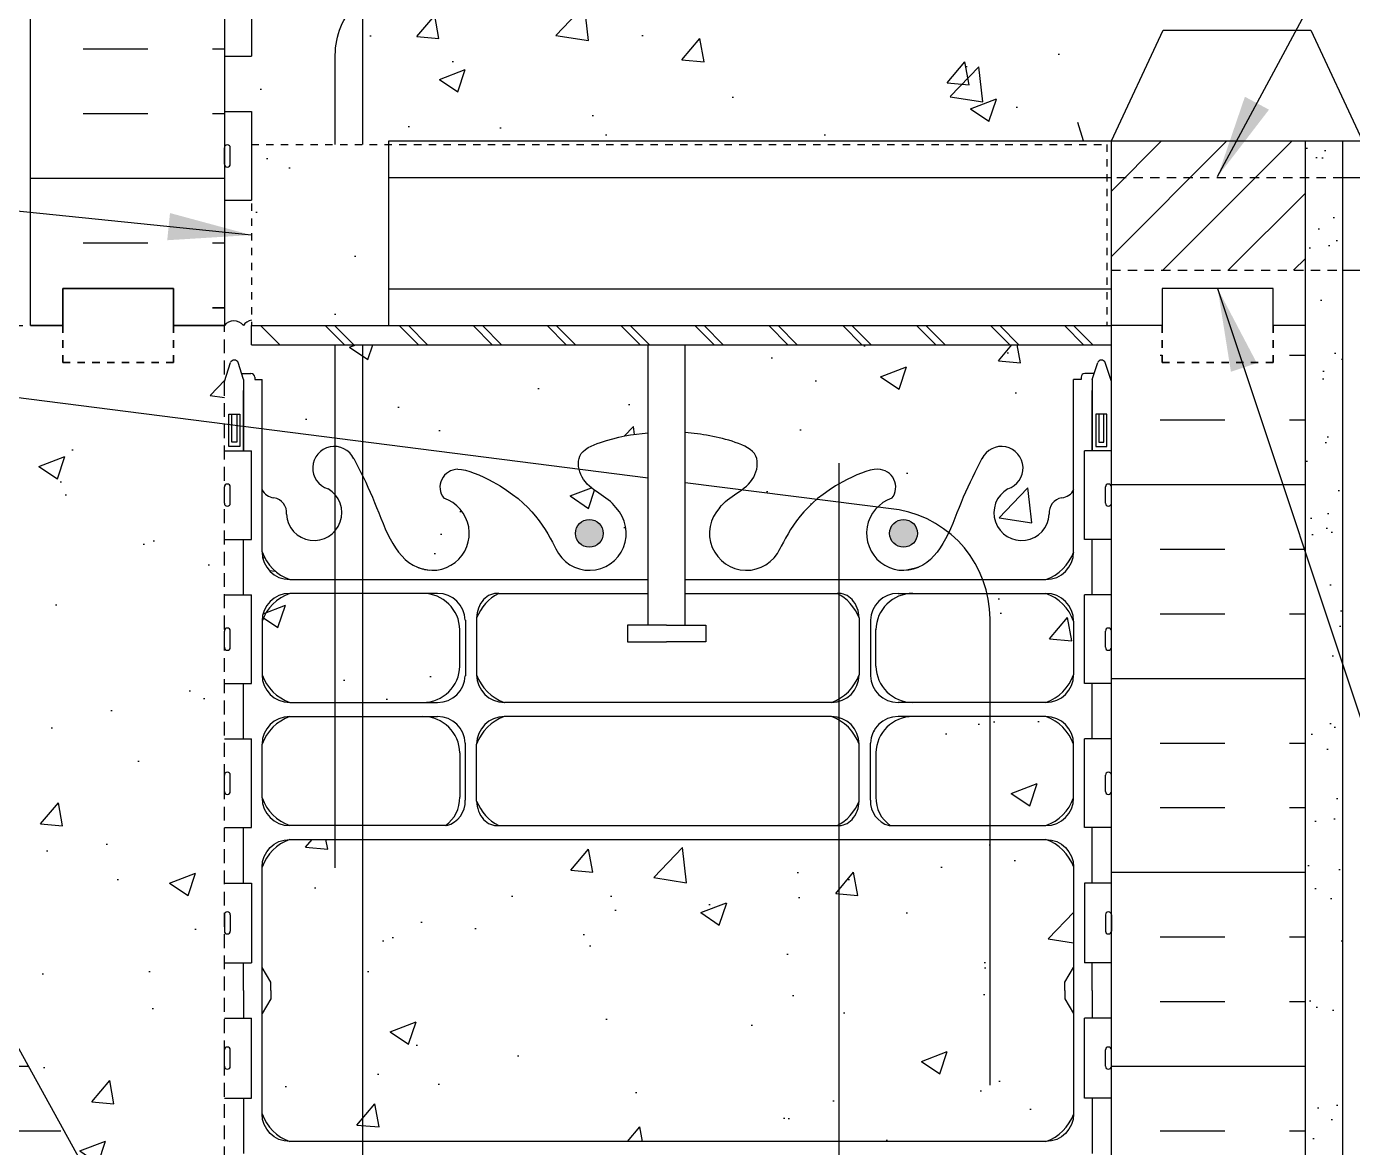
# Model space of a CAD drawing. Header units: inches. Extents: x 177.3 to 233.9, y 161.8 to 230.7.
# Drawn here: x 198.47 to 216.41, y 200.26 to 215.43 of the extents above; entities that cross this region are included whole.
import ezdxf

# ---------------------------------------------------------------- set-up
doc = ezdxf.new("R2010")
doc.units = ezdxf.units.IN
doc.header["$LTSCALE"] = 0.5
doc.header["$MEASUREMENT"] = 0
doc.linetypes.add('DASHED2', pattern=[0.375, 0.25, -0.125])
doc.linetypes.add('HIDDEN2', pattern=[0.1875, 0.125, -0.0625])
for name, color, linetype in [('HATCH', 12, 'Continuous'), ('Hidden2', 12, 'HIDDEN2'), ('line25', 2, 'Continuous'), ('LINE3', 3, 'Continuous'), ('LINE50', 5, 'Continuous'), ('LINE9', 9, 'Continuous'), ('TEXT', 4, 'Continuous'), ('Web_Edge', 9, 'Continuous')]:
    doc.layers.add(name, color=color, linetype=linetype)
doc.styles.add('DIM', font='romans.shx', dxfattribs={"width": 0.7})
doc.dimstyles.new('ext_12', dxfattribs={"dimscale": 12, "dimtxt": 0.09375, "dimasz": 0.09375, "dimexe": 0.09375, "dimexo": 0.0625, "dimgap": 0.0625, "dimtad": 1, "dimdec": 1, "dimzin": 3, "dimdsep": 46, "dimlunit": 4, "dimtxsty": 'DIM', "dimcen": 0.09, "dimdle": 0.09375, "dimclrt": 4, "dimadec": 0, "dimazin": 0, "dimtfac": 1, "dimtdec": 1, "dimtmove": 2, "dimatfit": 3, "dimfxl": 1, "dimfrac": 2, "dimtolj": 1, "dimtzin": 0, "dimarcsym": 0})
pattern_1 = [(50, (0, 0), (3.5863, -0.31376), [0.375, -4.125]), (355, (0, 0), (-0.693757, 3.76096), [0.3, -3.3]), (100.4514, (0.299, -0.026), (2.892544, 3.4472), [0.3187, -3.50571]), (46.1842, (0, 1), (5.336207, -0.827596), [0.5625, -6.1875]), (96.6356, (0.4447, 0.931), (4.67331, 4.87059), [0.47805, -5.25857]), (351.1842, (0, 1), (4.67331, 4.87059), [0.45, -4.95]), (21, (0.5, 0.75), (2.984535, -2.013094), [0.375, -4.125]), (326, (0.5, 0.75), (1.216577, 3.62575), [0.3, -3.3]), (71.4514, (0.7487, 0.5822), (4.201112, 1.612656), [0.3187, -3.50571]), (37.5, (0, 0), (0.0607993, 1.6644693), [0, -3.26, 0, -3.35, 0, -3.3125]), (7.5, (0, 0), (1.315348, 1.972059), [0, -1.91, 0, -3.185, 0, -1.2625]), (327.5, (-1.115, 0), (2.669112, -0.1127744), [0, -1.25, 0, -3.9, 0, -5.175]), (317.5, (-1.615, 0), (2.915931, 0.500525), [0, -1.625, 0, -2.59, 0, -3.675])]

msp = doc.modelspace()

# ---------------------------------------------------------------- hatches: boundary and pattern name
at = {"layer": 'HATCH'}
h = msp.add_hatch(dxfattribs=at)
h.set_pattern_fill('AR-CONC', color=256, scale=0.5)
h.set_pattern_definition(pattern_1)
edge = h.paths.add_edge_path()
edge.add_spline(control_points=[(206.442, 226.919), (206.334, 227.082), (206.001, 227.166), (205.928, 227.483), (205.938, 227.555)], knot_values=[0.229407, 0.229407, 0.229407, 0.229407, 0.844432, 1.063278, 1.063278, 1.063278, 1.063278], degree=3, periodic=0)
edge.add_line((205.938, 227.555), (205.146, 228.347))
edge.add_line((205.146, 228.347), (205.146, 227.019))
edge.add_spline(control_points=[(205.146, 227.019), (205.404, 226.797), (205.529, 226.563), (205.63, 226.361)], knot_values=[0.576831, 0.576831, 0.576831, 0.576831, 1.237398, 1.237398, 1.237398, 1.237398], degree=3, periodic=0)
edge.add_spline(control_points=[(205.63, 226.361), (205.633, 226.355), (205.636, 226.348), (205.639, 226.342)], knot_values=[1.237398, 1.237398, 1.237398, 1.237398, 1.258119, 1.258119, 1.258119, 1.258119], degree=3, periodic=0)
edge.add_arc((206.084, 226.571), 0.5, 208.0183, 404.1875)
edge = h.paths.add_edge_path()
edge.add_arc((204.305, 227.196), 0.242, 141.2852, 218.2327, ccw=False)
edge.add_line((204.116, 227.347), (203.017, 227.347))
edge.add_spline(control_points=[(203.017, 227.347), (203.062, 227.255), (203.268, 226.817), (203.431, 226.244), (203.757, 226.113)], knot_values=[0.269172, 0.269172, 0.269172, 0.269172, 0.579211, 1.703896, 1.703896, 1.703896, 1.703896], degree=3, periodic=0)
edge.add_spline(control_points=[(203.757, 226.113), (203.807, 226.093), (203.861, 226.081), (203.918, 226.073)], knot_values=[1.703896, 1.703896, 1.703896, 1.703896, 1.875321, 1.875321, 1.875321, 1.875321], degree=3, periodic=0)
edge.add_arc((203.959, 226.571), 0.5, 265.2926, 431.7937)
h.paths.add_polyline_path([(202.548, 227.173, -0.229541), (202.361, 227.347), (201.656, 227.347), (201.656, 227.166, 0.258079), (201.802, 227.054, -0.428082), (201.986, 226.83, 1.679912)])
edge = h.paths.add_edge_path()
edge.add_spline(control_points=[(208.653, 226.342), (208.794, 226.626), (208.995, 227.009), (209.615, 227.323), (209.669, 227.347)], knot_values=[0.2328, 0.2328, 0.2328, 0.2328, 1.170256, 1.258119, 1.258119, 1.258119, 1.258119], degree=3, periodic=0)
edge.add_line((209.669, 227.347), (208.315, 227.347))
edge.add_spline(control_points=[(208.315, 227.347), (208.313, 227.342), (208.21, 227.146), (207.958, 227.082), (207.85, 226.919)], knot_values=[0.229407, 0.229407, 0.229407, 0.229407, 0.244714, 0.859739, 0.859739, 0.859739, 0.859739], degree=3, periodic=0)
edge.add_arc((208.209, 226.571), 0.5, 135.8125, 331.9349)
edge = h.paths.add_edge_path()
edge.add_spline(control_points=[(210.535, 226.113), (210.861, 226.244), (211.025, 226.817), (211.23, 227.255), (211.275, 227.347)], knot_values=[0.269172, 0.269172, 0.269172, 0.269172, 1.393856, 1.703896, 1.703896, 1.703896, 1.703896], degree=3, periodic=0)
edge.add_line((211.275, 227.347), (210.176, 227.347))
edge.add_arc((209.987, 227.196), 0.242, -38.2327, 38.7148, ccw=False)
edge.add_arc((210.334, 226.571), 0.5, 108.2063, 274.7074)
edge.add_spline(control_points=[(210.375, 226.073), (210.431, 226.081), (210.486, 226.093), (210.535, 226.113)], knot_values=[1.703896, 1.703896, 1.703896, 1.703896, 1.875321, 1.875321, 1.875321, 1.875321], degree=3, periodic=0)
h.paths.add_polyline_path([(232.909, 217.882), (213.146, 217.882), (213.146, 217.911, 0.10231), (213.051, 217.836, 0.520567), (212.706, 217.885, 0.520567), (212.107, 217.907, 0.310845), (211.146, 217.884, 0.310845), (210.185, 217.907, 0.520567), (209.587, 217.885, 0.520567), (209.242, 217.836, 0.10231), (209.146, 217.911, 0.10231), (209.051, 217.836, 0.520567), (208.706, 217.885, 0.520567), (208.107, 217.907, 0.310845), (207.146, 217.884, 0.310845), (206.185, 217.907, 0.520567), (205.587, 217.885, 0.520567), (205.242, 217.836, 0.520567), (204.751, 217.793, 0.520567), (204.447, 217.914, 0.258655), (204.025, 218.182, 0.230831), (203.608, 218.009, 0.520567), (203.246, 217.853, 0.520567), (202.964, 217.732, 0.520567), (202.392, 217.772, 0.523259), (201.885, 217.769, 0.520567), (201.648, 217.769, 0.562908), (201.511, 217.76), (201.511, 216.979), (201.146, 216.979), (201.146, 216.229), (201.511, 216.229), (201.511, 215.029), (201.146, 215.029), (201.146, 214.279), (201.511, 214.279), (201.511, 213.834), (203.371, 213.834), (203.371, 213.882), (213.146, 213.882), (213.846, 215.382), (215.846, 215.382), (216.545, 213.882), (219.545, 213.882), (220.244, 215.382), (222.244, 215.382), (222.944, 213.882), (225.944, 213.882), (226.643, 215.382), (228.643, 215.382), (229.343, 213.882), (232.343, 213.882), (232.909, 215.095)])
h.paths.add_polyline_path([(203.371, 213.834), (201.511, 213.834), (201.511, 211.382), (203.371, 211.382)])
h.paths.add_polyline_path([(201.146, 211.384), (200.459, 211.384), (200.459, 210.884), (198.959, 210.884), (198.959, 211.384), (198.521, 211.384), (196.521, 211.384), (196.521, 209.884, -1), (196.021, 209.884), (196.021, 211.384), (194.721, 211.384), (194.721, 209.634, 0.079579), (195.721, 206.384), (200.896, 197.009), (200.896, 196.634), (201.146, 196.634)])
edge = h.paths.add_edge_path()
edge.add_line((206.879, 211.122), (201.511, 211.122))
edge.add_line((201.511, 211.122), (201.511, 211.382))
edge.add_line((201.511, 211.382), (201.511, 211.458))
edge.add_arc((201.555, 211.278), 0.185, 103.6375, 145)
edge.add_arc((201.275, 211.281), 0.165, 38.7056, 141.2944)
edge.add_line((201.146, 211.384), (201.146, 210.625))
edge.add_line((201.146, 210.625), (201.225, 210.867))
edge.add_arc((201.281, 210.859), 0.0567, 28.0725, 171.9515, ccw=False)
edge.add_line((201.331, 210.885), (201.38, 210.735))
edge.add_line((201.38, 210.735), (201.506, 210.735))
edge.add_arc((201.506, 210.685), 0.05, 0, 90, ccw=False)
edge.add_line((201.556, 210.685), (201.556, 210.655))
edge.add_line((201.556, 210.655), (201.656, 210.655))
edge.add_line((201.656, 210.655), (201.656, 209.166))
edge.add_arc((201.83, 209.242), 0.19, 203.6316, 261.5159)
edge.add_arc((201.787, 208.855), 0.2, -7.1071, 85.5924, ccw=False)
edge.add_arc((202.36, 208.849), 0.375, 182.9237, 419.8675)
edge.add_arc((202.634, 209.454), 0.293, 28.6803, 253.0731, ccw=False)
edge.add_spline(control_points=[(202.898, 209.582), (202.984, 209.415), (203.237, 208.925), (203.431, 208.244), (203.757, 208.113)], knot_values=[0, 0, 0, 0, 0.579211, 1.703896, 1.703896, 1.703896, 1.703896], degree=3, periodic=0)
edge.add_spline(control_points=[(203.757, 208.113), (203.807, 208.093), (203.861, 208.081), (203.918, 208.073)], knot_values=[1.703896, 1.703896, 1.703896, 1.703896, 1.875321, 1.875321, 1.875321, 1.875321], degree=3, periodic=0)
edge.add_arc((203.959, 208.571), 0.5, 265.2926, 431.7937)
edge.add_arc((204.305, 209.196), 0.242, 90, 218.2327, ccw=False)
edge.add_spline(control_points=[(204.305, 209.438), (204.426, 209.44), (205.245, 209.088), (205.49, 208.641), (205.63, 208.361)], knot_values=[0.038125, 0.038125, 0.038125, 0.038125, 0.320663, 1.237398, 1.237398, 1.237398, 1.237398], degree=3, periodic=0)
edge.add_spline(control_points=[(205.63, 208.361), (205.633, 208.355), (205.636, 208.348), (205.639, 208.342)], knot_values=[1.237398, 1.237398, 1.237398, 1.237398, 1.258119, 1.258119, 1.258119, 1.258119], degree=3, periodic=0)
edge.add_arc((206.084, 208.571), 0.5, 208.0795, 404.1875)
edge.add_spline(control_points=[(206.442, 208.919), (206.334, 209.082), (205.975, 209.173), (205.898, 209.669), (206.348, 209.862), (206.67, 209.912), (206.879, 209.933)], knot_values=[0.229407, 0.229407, 0.229407, 0.229407, 0.844432, 1.128849, 1.464331, 2.112026, 2.112026, 2.112026, 2.112026], degree=3, periodic=0)
edge.add_line((206.879, 209.933), (206.879, 211.122))
edge = h.paths.add_edge_path()
edge.add_arc((208.209, 208.571), 0.5, 135.8125, 335.181, ccw=False)
edge.add_spline(control_points=[(207.85, 208.919), (207.958, 209.082), (208.318, 209.173), (208.394, 209.669), (207.932, 209.867), (207.599, 209.916), (207.379, 209.936)], knot_values=[0.229407, 0.229407, 0.229407, 0.229407, 0.844432, 1.128849, 1.464331, 2.146941, 2.146941, 2.146941, 2.146941], degree=3, periodic=0)
edge.add_line((207.379, 209.936), (207.379, 211.122))
edge.add_line((207.379, 211.122), (213.146, 211.122))
edge.add_line((213.146, 211.122), (213.146, 210.625))
edge.add_line((213.146, 210.625), (213.061, 210.885))
edge.add_arc((213.011, 210.859), 0.0567, 28.0725, 171.9515)
edge.add_line((212.955, 210.867), (212.912, 210.735))
edge.add_line((212.912, 210.735), (212.786, 210.735))
edge.add_arc((212.786, 210.685), 0.05, 90, 216.8699)
edge.add_line((212.746, 210.655), (212.636, 210.655))
edge.add_line((212.636, 210.655), (212.636, 209.166))
edge.add_arc((212.462, 209.242), 0.19, 274.3061, 336.3703, ccw=False)
edge.add_arc((212.505, 208.855), 0.2, 98.3788, 187.1071)
edge.add_arc((211.932, 208.849), 0.375, 120.1325, 357.0763, ccw=False)
edge.add_arc((211.658, 209.454), 0.293, 286.9269, 514.2016)
edge.add_spline(control_points=[(211.394, 209.582), (211.308, 209.415), (211.055, 208.925), (210.861, 208.244), (210.535, 208.113)], knot_values=[0, 0, 0, 0, 0.579211, 1.703896, 1.703896, 1.703896, 1.703896], degree=3, periodic=0)
edge.add_arc((210.334, 208.571), 0.5, 108.2063, 293.7861, ccw=False)
edge.add_arc((209.987, 209.196), 0.242, 321.7673, 450)
edge.add_spline(control_points=[(209.987, 209.438), (209.866, 209.44), (209.047, 209.088), (208.802, 208.641), (208.662, 208.361)], knot_values=[0.038125, 0.038125, 0.038125, 0.038125, 0.320663, 1.237398, 1.237398, 1.237398, 1.237398], degree=3, periodic=0)
h = msp.add_hatch(dxfattribs=at)
h.set_pattern_fill('INSUL', color=256, scale=7, style=0)
h.set_pattern_definition([(0, (-2725.0155, -185.6254), (0, 2.625), []), (0, (-2725.0155, -184.7504), (0, 2.625), [0.875, -0.875]), (0, (-2725.0155, -183.8754), (0, 2.625), [0.875, -0.875])])
h.paths.add_polyline_path([(201.146, 227.222), (201.021, 227.347), (198.521, 227.347), (198.521, 211.384), (198.959, 211.384), (198.959, 211.884), (200.459, 211.884), (200.459, 211.384), (201.146, 211.384)])
h = msp.add_hatch(dxfattribs=at)
h.set_pattern_fill('AR-CONC', color=256, scale=0.5)
h.set_pattern_definition([(50, (-1e-13, 18), (3.5863, -0.31376), [0.375, -4.125]), (355, (-1e-13, 18), (-0.693757, 3.76096), [0.3, -3.3]), (100.4514, (0.299, 17.974), (2.892544, 3.4472), [0.3187, -3.50571]), (46.1842, (-1e-13, 19), (5.336207, -0.827596), [0.5625, -6.1875]), (96.6356, (0.4447, 18.931), (4.67331, 4.87059), [0.47805, -5.25857]), (351.1842, (-1e-13, 19), (4.67331, 4.87059), [0.45, -4.95]), (21, (0.5, 18.75), (2.984535, -2.013094), [0.375, -4.125]), (326, (0.5, 18.75), (1.216577, 3.62575), [0.3, -3.3]), (71.4514, (0.7487, 18.5822), (4.20111, 1.612656), [0.3187, -3.50571]), (37.5, (-1e-13, 18), (0.060799, 1.664469), [0, -3.26, 0, -3.35, 0, -3.3125]), (7.5, (-1e-13, 18), (1.315348, 1.972059), [0, -1.91, 0, -3.185, 0, -1.2625]), (327.5, (-1.115, 18), (2.669112, -0.1127744), [0, -1.25, 0, -3.9, 0, -5.175]), (317.5, (-1.615, 18), (2.91593, 0.500525), [0, -1.625, 0, -2.59, 0, -3.675])])
h.paths.add_polyline_path([(210.138, 218.153), (212.261, 218.153, -0.414214), (212.636, 217.778), (212.636, 217.052, -0.414214), (212.261, 216.677), (210.261, 216.677, -0.403872), (209.886, 217.038), (209.886, 217.808, -0.345102)], flags=16)
h.paths.add_polyline_path([(210.261, 216.486), (212.261, 216.486, -0.414214), (212.636, 216.111), (212.636, 215.385, -0.414214), (212.261, 215.01), (210.261, 215.01, -0.403872), (209.886, 215.372), (209.886, 216.124, -0.403872)], flags=16)
h.paths.add_polyline_path([(209.886, 222.96), (209.886, 223.73, -0.403872), (210.261, 224.092), (212.261, 224.092, -0.414214), (212.636, 223.717), (212.636, 222.991, -0.414214), (212.261, 222.616), (210.138, 222.616, -0.345102)], flags=16)
h.paths.add_polyline_path([(212.261, 214.822, -0.414198), (212.636, 214.447, 0.225638)], flags=16)
h.paths.add_polyline_path([(202.031, 214.822, 0.225638), (201.656, 214.447, -0.414198)], flags=16)
h.paths.add_polyline_path([(209.886, 224.644), (209.886, 225.397, -0.403872), (210.261, 225.758), (212.261, 225.758, -0.414214), (212.636, 225.383), (212.636, 224.657, -0.414214), (212.261, 224.282), (210.261, 224.282, -0.403872)], flags=16)
h.paths.add_polyline_path([(204.031, 224.282), (202.031, 224.282, -0.414214), (201.656, 224.657), (201.656, 225.383, -0.414214), (202.031, 225.758), (204.031, 225.758, -0.403872), (204.406, 225.397), (204.406, 224.644, -0.403872)], flags=16)
h.paths.add_polyline_path([(212.261, 225.946, 0.225638), (212.636, 226.321, -0.414198)], flags=16)
h.paths.add_polyline_path([(202.031, 225.946, -0.414198), (201.656, 226.321, 0.225638)], flags=16)
edge = h.paths.add_edge_path()
edge.add_line((212.636, 218.715), (212.636, 222.053))
edge.add_arc((212.261, 222.053), 0.375, 0.0021, 90)
edge.add_line((212.261, 222.428), (202.031, 222.428))
edge.add_arc((202.031, 222.053), 0.375, 90, 180.0021)
edge.add_line((201.656, 222.053), (201.656, 218.715))
edge.add_arc((202.031, 218.715), 0.375, 180.0021, 270)
edge.add_line((202.031, 218.34), (212.261, 218.34))
edge.add_arc((212.261, 218.715), 0.375, 270, 360.0021)
edge = h.paths.add_edge_path()
edge.add_arc((209.357, 222.949), 0.376, 318.0395, 318.6961)
edge.add_arc((209.452, 222.865), 0.25, 317.8739, 318.8617, ccw=False)
edge = h.paths.add_edge_path()
edge.add_arc((209.893, 217.686), 0.366, 123.3337, 147.0728)
edge.add_arc((209.431, 217.74), 0.213, 43.0941, 153.0941)
edge.add_arc((209.012, 217.643), 0.3, 40.0418, 63.4082)
edge.add_arc((209.281, 217.643), 0.3, 116.5918, 139.9582)
edge.add_arc((208.861, 217.74), 0.213, 26.9059, 136.9059)
edge.add_arc((208.399, 217.686), 0.366, 32.9272, 142.9272)
edge.add_arc((207.643, 217.197), 0.848, 56.8067, 125.8772)
edge.add_arc((206.649, 217.197), 0.848, 54.1228, 123.1933)
edge.add_arc((205.893, 217.686), 0.366, 37.0728, 147.0728)
edge.add_arc((205.431, 217.74), 0.213, 43.0941, 153.0941)
edge.add_arc((205.012, 217.643), 0.3, 40.0418, 150.0418)
edge.add_arc((204.557, 217.747), 0.2, 13.2656, 83.225)
edge.add_arc((204.935, 217.819), 0.376, 138.6961, 160.4368, ccw=False)
edge.add_arc((204.84, 217.903), 0.25, 86.1209, 138.8617, ccw=False)
edge.add_line((204.857, 218.153), (209.435, 218.153))
edge.add_arc((209.453, 217.903), 0.25, 41.3032, 94.1524, ccw=False)
edge.add_arc((209.357, 217.821), 0.376, 27.0097, 41.1383, ccw=False)
edge = h.paths.add_edge_path()
edge.add_arc((209.357, 215.343), 0.376, 318.0395, 318.6961)
edge.add_arc((209.452, 215.259), 0.25, 317.8739, 318.8617, ccw=False)
edge = h.paths.add_edge_path()
edge.add_arc((202.139, 217.595), 0.308, 35.0411, 145.5259)
edge.add_arc((201.767, 217.686), 0.145, 35, 139.9162)
edge.add_arc((202.031, 217.778), 0.375, 90, 179.6868, ccw=False)
edge.add_line((202.031, 218.153), (203.819, 218.153))
edge.add_arc((203.994, 217.668), 0.516, 109.8475, 138.5358)
edge.add_arc((203.481, 217.805), 0.24, 58.2656, 168.2656)
edge.add_arc((203.147, 217.694), 0.187, 58.2656, 168.2656)
edge.add_arc((202.664, 217.552), 0.35, 31.0522, 141.0522)
h = msp.add_hatch(dxfattribs=at)
h.set_pattern_fill('ANSI31', color=256, scale=5, style=0)
h.set_pattern_definition([(45, (136.0388, 18.53984), (-0.4419417, 0.4419417), [])])
h.paths.add_polyline_path([(215.771, 212.132), (215.771, 213.882), (213.146, 213.882), (213.146, 212.132)])
h = msp.add_hatch(dxfattribs=at)
h.set_pattern_fill('AR-SAND', color=256, scale=0.5, style=0)
h.set_pattern_definition([(37.5, (140.06465, 83.3564), (-0.0314967, 0.963412), [0, -0.76, 0, -0.85, 0, -0.8125]), (7.5, (140.0647, 83.3564), (0.884888, 1.411073), [0, -0.41, 0, -0.685, 0, -0.2625]), (327.5, (139.44965, 83.3564), (1.557071, 0.0028295), [0, -0.25, 0, -0.9, 0, -1.175]), (317.5, (139.4497, 83.3564), (1.503063, 0.438838), [0, -0.125, 0, -0.59, 0, -0.675])])
h.paths.add_polyline_path([(216.271, 213.882), (215.771, 213.882), (215.771, 193.384), (215.771, 184.384), (216.271, 184.384)])
h = msp.add_hatch(dxfattribs=at)
h.set_pattern_fill('INSUL', color=256, scale=7, style=0)
h.set_pattern_definition([(0, (213.8065, 201.357), (0, 2.625), []), (0, (213.8065, 202.232), (0, 2.625), [0.875, -0.875]), (0, (213.8065, 203.107), (0, 2.625), [0.875, -0.875])])
h.paths.add_polyline_path([(215.771, 211.384), (215.334, 211.384), (215.334, 210.884), (213.834, 210.884), (213.834, 211.384), (213.146, 211.384), (213.146, 193.384), (213.834, 193.384), (213.834, 193.884), (215.334, 193.884), (215.334, 193.384), (215.771, 193.384)])
h.paths.add_polyline_path([(195.721, 206.384, -0.079579), (194.721, 209.634), (194.721, 211.384), (194.021, 211.384), (194.021, 206.384, 0.131652), (194.691, 203.884), (198.429, 197.734, -0.10438), (198.521, 197.259), (198.521, 193.384), (198.959, 193.384), (198.959, 193.884), (200.459, 193.884), (200.459, 193.384), (201.146, 193.384), (201.146, 196.634), (200.896, 196.634), (200.896, 197.009)])
h = msp.add_hatch(dxfattribs=at)
h.set_pattern_fill('AR-CONC', color=256, scale=0.5)
h.set_pattern_definition(pattern_1)
h.paths.add_polyline_path([(209.435, 200.153, -0.234774), (209.641, 200.068, -0.181221), (209.734, 199.821), (209.734, 199.052, -0.414214), (209.359, 198.677), (204.934, 198.677, -0.414214), (204.559, 199.052), (204.559, 199.82, -0.18144), (204.652, 200.068, -0.234276), (204.857, 200.153)], flags=16)
h.paths.add_polyline_path([(210.138, 200.153), (212.261, 200.153, -0.414214), (212.636, 199.778), (212.636, 199.052, -0.414214), (212.261, 198.677), (210.261, 198.677, -0.403872), (209.886, 199.038), (209.886, 199.808, -0.345102)], flags=16)
h.paths.add_polyline_path([(209.359, 198.486, -0.414214), (209.734, 198.111), (209.734, 197.342, -0.18144), (209.64, 197.095, -0.234276), (209.435, 197.01), (204.857, 197.01, -0.234774), (204.651, 197.094, -0.181221), (204.559, 197.341), (204.559, 198.111, -0.414214), (204.934, 198.486)], flags=16)
h.paths.add_polyline_path([(210.261, 198.486), (212.261, 198.486, -0.414214), (212.636, 198.111), (212.636, 197.385, -0.414214), (212.261, 197.01), (210.261, 197.01, -0.403872), (209.886, 197.372), (209.886, 198.124, -0.403872)], flags=16)
h.paths.add_polyline_path([(209.886, 204.96), (209.886, 205.73, -0.403872), (210.261, 206.092), (212.261, 206.092, -0.414214), (212.636, 205.717), (212.636, 204.991, -0.414214), (212.261, 204.616), (210.138, 204.616, -0.345102)], flags=16)
h.paths.add_polyline_path([(204.406, 199.808), (204.406, 199.038, -0.403872), (204.031, 198.677), (202.031, 198.677, -0.414214), (201.656, 199.052), (201.656, 199.778, -0.414214), (202.031, 200.153), (204.155, 200.153, -0.345102)], flags=16)
h.paths.add_polyline_path([(212.261, 196.822, -0.414198), (212.636, 196.447, 0.225638)], flags=16)
h.paths.add_polyline_path([(202.031, 196.822, 0.225638), (201.656, 196.447, -0.414198)], flags=16)
h.paths.add_polyline_path([(204.406, 198.124), (204.406, 197.372, -0.403872), (204.031, 197.01), (202.031, 197.01, -0.414214), (201.656, 197.385), (201.656, 198.111, -0.414214), (202.031, 198.486), (204.031, 198.486, -0.403872)], flags=16)
h.paths.add_polyline_path([(209.886, 206.644), (209.886, 207.397, -0.403872), (210.261, 207.758), (212.261, 207.758, -0.414214), (212.636, 207.383), (212.636, 206.657, -0.414214), (212.261, 206.282), (210.261, 206.282, -0.403872)], flags=16)
h.paths.add_polyline_path([(204.031, 206.282), (202.031, 206.282, -0.414214), (201.656, 206.657), (201.656, 207.383, -0.414214), (202.031, 207.758), (204.031, 207.758, -0.403872), (204.406, 207.397), (204.406, 206.644, -0.403872)], flags=16)
h.paths.add_polyline_path([(212.261, 207.946, 0.225638), (212.636, 208.321, -0.414198)], flags=16)
h.paths.add_polyline_path([(202.031, 207.946, -0.414198), (201.656, 208.321, 0.225638)], flags=16)
edge = h.paths.add_edge_path()
edge.add_line((212.636, 200.715), (212.636, 204.053))
edge.add_arc((212.261, 204.053), 0.375, 0.0021, 90)
edge.add_line((212.261, 204.428), (202.031, 204.428))
edge.add_arc((202.031, 204.053), 0.375, 90, 180.0021)
edge.add_line((201.656, 204.053), (201.656, 200.715))
edge.add_arc((202.031, 200.715), 0.375, 180.0021, 270)
edge.add_line((202.031, 200.34), (212.261, 200.34))
edge.add_arc((212.261, 200.715), 0.375, 270, 360.0021)
edge = h.paths.add_edge_path()
edge.add_arc((209.357, 204.949), 0.376, 318.0395, 318.6961)
edge.add_arc((209.452, 204.865), 0.25, 317.8739, 318.8617, ccw=False)
at = {"layer": 'LINE3'}
for points in [[(205.896, 208.571, 1), (206.271, 208.571, 1)], [(210.146, 208.571, 1), (210.521, 208.571, 1)]]:
    msp.add_hatch(color=256, dxfattribs=at).paths.add_polyline_path(points)

# ---------------------------------------------------------------- linework, layer by layer
at = {"layer": 'HATCH', "linetype": 'HIDDEN2'}
for p, q in [((201.511, 213.834), (201.511, 211.382)), ((201.511, 213.834), (213.084, 213.834)), ((213.084, 213.834), (213.084, 211.382))]:
    msp.add_line(p, q, dxfattribs=at)
at = {"layer": 'HATCH', "linetype": 'HIDDEN2', "ltscale": 2}
for p, q in [((216.271, 213.382), (213.146, 213.382)), ((216.271, 213.382), (213.146, 213.382)), ((213.146, 212.132), (216.271, 212.132))]:
    msp.add_line(p, q, dxfattribs=at)
at = {"layer": 'HATCH'}
for p, q in [((200.985, 211.625), (201.146, 211.625)), ((201.636, 211.382), (201.896, 211.122)), ((202.511, 211.382), (202.771, 211.122)), ((202.636, 211.382), (202.896, 211.122)), ((203.511, 211.382), (203.771, 211.122)), ((203.636, 211.382), (203.896, 211.122)), ((204.511, 211.382), (204.771, 211.122)), ((204.636, 211.382), (204.896, 211.122)), ((205.511, 211.382), (205.771, 211.122)), ((205.636, 211.382), (205.896, 211.122)), ((206.511, 211.382), (206.771, 211.122)), ((206.636, 211.382), (206.896, 211.122)), ((207.511, 211.382), (207.771, 211.122)), ((207.636, 211.382), (207.896, 211.122)), ((208.511, 211.382), (208.771, 211.122)), ((208.636, 211.382), (208.896, 211.122)), ((209.511, 211.382), (209.771, 211.122)), ((209.636, 211.382), (209.896, 211.122)), ((210.511, 211.382), (210.771, 211.122)), ((210.636, 211.382), (210.896, 211.122)), ((211.511, 211.382), (211.771, 211.122)), ((211.636, 211.382), (211.896, 211.122)), ((212.511, 211.382), (212.771, 211.122)), ((212.636, 211.382), (212.896, 211.122))]:
    msp.add_line(p, q, dxfattribs=at)
msp.add_lwpolyline([(201.511, 211.458, 0.182463), (201.403, 211.384, 0.480133), (201.146, 211.384)], format="xyb", dxfattribs=at)
at = {"layer": 'Hidden2'}
msp.add_line((196.521, 211.384), (198.521, 211.384), dxfattribs=at)
at = {"layer": 'Hidden2', "ltscale": 3}
msp.add_line((201.146, 196.634), (201.146, 211.384), dxfattribs=at)
at = {"layer": 'Hidden2'}
msp.add_lwpolyline([(198.521, 211.384), (198.959, 211.384), (198.959, 211.884), (200.459, 211.884), (200.459, 211.384), (201.146, 211.384)], dxfattribs=at)
at = {"layer": 'line25'}
for p, q in [((201.146, 227.222), (201.146, 211.384)), ((201.146, 220.259), (201.146, 211.384)), ((201.511, 216.229), (201.511, 215.029)), ((201.146, 215.029), (201.511, 215.029)), ((201.146, 214.279), (201.511, 214.279)), ((201.511, 214.279), (201.511, 213.079)), ((203.371, 213.882), (228.909, 213.882)), ((203.371, 211.382), (203.371, 213.882)), ((213.146, 193.384), (213.146, 213.882)), ((215.771, 213.882), (232.909, 213.882)), ((213.146, 213.382), (203.371, 213.382)), ((217.146, 213.382), (216.271, 213.382)), ((201.146, 213.079), (201.511, 213.079)), ((216.271, 212.132), (232.909, 212.132)), ((203.371, 211.882), (213.146, 211.882)), ((201.511, 211.382), (213.146, 211.382)), ((201.511, 211.122), (201.511, 211.382)), ((201.511, 211.122), (213.146, 211.122)), ((206.879, 207.33), (206.879, 211.122)), ((207.379, 207.33), (207.379, 211.122)), ((201.146, 209.689), (201.511, 209.689)), ((201.511, 208.489), (201.511, 209.689)), ((213.146, 209.689), (212.781, 209.689)), ((212.781, 208.489), (212.781, 209.689)), ((201.146, 208.979), (201.146, 209.199)), ((201.186, 209.239), (201.186, 209.239)), ((201.226, 208.979), (201.226, 209.199)), ((213.066, 208.979), (213.066, 209.199)), ((213.106, 209.239), (213.106, 209.239)), ((213.146, 208.979), (213.146, 209.199)), ((201.146, 209.144), (201.146, 209.144)), ((201.146, 209.034), (201.146, 209.034)), ((213.146, 209.144), (213.146, 209.144)), ((213.146, 209.034), (213.146, 209.034)), ((201.186, 208.939), (201.186, 208.939)), ((213.106, 208.939), (213.106, 208.939)), ((201.146, 208.489), (201.511, 208.489)), ((213.146, 208.489), (212.781, 208.489)), ((201.146, 207.739), (201.511, 207.739)), ((201.511, 206.539), (201.511, 207.739)), ((213.146, 207.739), (212.781, 207.739)), ((212.781, 206.539), (212.781, 207.739)), ((201.146, 207.029), (201.146, 207.249)), ((201.146, 207.194), (201.146, 207.194)), ((201.186, 207.289), (201.186, 207.289)), ((201.226, 207.029), (201.226, 207.249)), ((213.066, 207.029), (213.066, 207.249)), ((213.106, 207.289), (213.106, 207.289)), ((213.146, 207.029), (213.146, 207.249)), ((213.146, 207.194), (213.146, 207.194)), ((201.146, 207.084), (201.146, 207.084)), ((213.146, 207.084), (213.146, 207.084)), ((201.186, 206.989), (201.186, 206.989)), ((213.106, 206.989), (213.106, 206.989)), ((201.146, 206.539), (201.511, 206.539)), ((213.146, 206.539), (212.781, 206.539)), ((200.896, 197.009), (195.721, 206.384)), ((201.146, 205.789), (201.511, 205.789)), ((201.511, 204.589), (201.511, 205.789)), ((213.146, 205.789), (212.781, 205.789)), ((212.781, 204.589), (212.781, 205.789)), ((201.146, 205.079), (201.146, 205.299)), ((201.146, 205.244), (201.146, 205.244)), ((201.186, 205.339), (201.186, 205.339)), ((201.226, 205.079), (201.226, 205.299)), ((213.066, 205.079), (213.066, 205.299)), ((213.106, 205.339), (213.106, 205.339)), ((213.146, 205.079), (213.146, 205.299)), ((213.146, 205.244), (213.146, 205.244)), ((201.146, 205.134), (201.146, 205.134)), ((213.146, 205.134), (213.146, 205.134)), ((201.186, 205.039), (201.186, 205.039)), ((213.106, 205.039), (213.106, 205.039)), ((201.146, 204.589), (201.511, 204.589)), ((213.146, 204.589), (212.781, 204.589)), ((201.146, 203.839), (201.511, 203.839)), ((201.511, 203.839), (201.511, 202.759)), ((213.146, 203.839), (212.781, 203.839)), ((212.781, 203.839), (212.781, 202.759)), ((201.186, 203.449), (201.186, 203.449)), ((213.106, 203.449), (213.106, 203.449)), ((201.146, 203.409), (201.146, 203.189)), ((201.146, 203.354), (201.146, 203.354)), ((201.226, 203.409), (201.226, 203.189)), ((213.066, 203.409), (213.066, 203.189)), ((213.146, 203.409), (213.146, 203.189)), ((213.146, 203.354), (213.146, 203.354)), ((201.146, 203.244), (201.146, 203.244)), ((201.186, 203.149), (201.186, 203.149)), ((213.106, 203.149), (213.106, 203.149)), ((213.146, 203.244), (213.146, 203.244)), ((201.146, 202.759), (201.511, 202.759)), ((213.146, 202.759), (212.781, 202.759)), ((201.146, 202.009), (201.511, 202.009)), ((201.511, 200.929), (201.511, 202.009)), ((213.146, 202.009), (212.781, 202.009)), ((212.781, 200.929), (212.781, 202.009)), ((201.146, 201.359), (201.146, 201.579)), ((201.146, 201.524), (201.146, 201.524)), ((201.186, 201.619), (201.186, 201.619)), ((201.226, 201.359), (201.226, 201.579)), ((213.066, 201.359), (213.066, 201.579)), ((213.106, 201.619), (213.106, 201.619)), ((213.146, 201.359), (213.146, 201.579)), ((213.146, 201.524), (213.146, 201.524)), ((201.146, 201.414), (201.146, 201.414)), ((201.186, 201.319), (201.186, 201.319)), ((213.106, 201.319), (213.106, 201.319)), ((213.146, 201.414), (213.146, 201.414)), ((201.146, 200.929), (201.511, 200.929)), ((213.146, 200.929), (212.781, 200.929))]:
    msp.add_line(p, q, dxfattribs=at)
at = {"layer": 'line25', "color": 192}
for q in [(212.691, 214.132), (213.146, 213.882)]:
    msp.add_line((212.771, 213.882), q, dxfattribs=at)
msp.add_lwpolyline([(213.146, 213.882), (213.846, 215.382), (215.846, 215.382), (216.545, 213.882)], dxfattribs=at)
at = {"layer": 'line25'}
for points in [[(207.129, 207.33), (206.601, 207.33), (206.601, 207.103), (207.129, 207.103)], [(207.129, 207.33), (207.658, 207.33), (207.658, 207.103), (207.398, 207.103)], [(207.398, 207.103), (207.129, 207.103)]]:
    msp.add_lwpolyline(points, dxfattribs=at)
for centre, start, end in [((201.186, 209.199), 90, 180), ((201.186, 209.199), 360, 90), ((213.106, 209.199), 90, 180), ((213.106, 209.199), 0, 90), ((201.186, 208.979), 180, 270), ((201.186, 208.979), 270, 0), ((213.106, 208.979), 180, 270), ((213.106, 208.979), 270, 0), ((201.186, 207.249), 90, 180), ((201.186, 207.249), 360, 90), ((213.106, 207.249), 90, 180), ((213.106, 207.249), 0, 90), ((201.186, 207.029), 180, 270), ((201.186, 207.029), 270, 0), ((213.106, 207.029), 180, 270), ((213.106, 207.029), 270, 0), ((201.186, 205.299), 90, 180), ((201.186, 205.299), 360, 90), ((213.106, 205.299), 90, 180), ((213.106, 205.299), 0, 90), ((201.186, 205.079), 180, 270), ((201.186, 205.079), 270, 0), ((213.106, 205.079), 180, 270), ((213.106, 205.079), 270, 0), ((201.186, 203.409), 90, 180), ((201.186, 203.409), 0, 90), ((213.106, 203.409), 90, 180), ((213.106, 203.409), 360, 90), ((201.186, 203.189), 180, 270), ((201.186, 203.189), 270, 0), ((213.106, 203.189), 180, 270), ((213.106, 203.189), 270, 0), ((201.186, 201.579), 90, 180), ((201.186, 201.579), 360, 90), ((213.106, 201.579), 90, 180), ((213.106, 201.579), 0, 90), ((201.186, 201.359), 180, 270), ((201.186, 201.359), 270, 0), ((213.106, 201.359), 180, 270), ((213.106, 201.359), 270, 0)]:
    msp.add_arc(centre, 0.04, start, end, dxfattribs=at)
at = {"layer": 'LINE3'}
for p, q in [((203.021, 213.834), (203.021, 227.347)), ((203.021, 190.874), (203.021, 211.122)), ((206.879, 209.32), (196.753, 210.607)), ((209.459, 209.52), (209.459, 184.384)), ((210.276, 208.888), (207.379, 209.256)), ((211.505, 201.103), (211.505, 207.413))]:
    msp.add_line(p, q, dxfattribs=at)
at = {"layer": 'LINE3', "linetype": 'Continuous'}
msp.add_lwpolyline([(202.646, 213.834), (202.646, 215.043, -0.414214), (203.646, 216.043), (218.025, 216.043)], format="xyb", dxfattribs=at)
msp.add_lwpolyline([(202.646, 204.043), (202.646, 211.122)], dxfattribs=at)
at = {"layer": 'LINE3'}
for centre in [(206.084, 208.571), (210.334, 208.571)]:
    msp.add_circle(centre, 0.188, dxfattribs=at)
msp.add_arc((210.005, 207.413), 1.5, 360, 79.5785, dxfattribs=at)
at = {"layer": 'LINE50'}
for p, q in [((198.521, 211.384), (198.521, 227.347)), ((215.771, 193.384), (215.771, 211.384))]:
    msp.add_line(p, q, dxfattribs=at)
at = {"layer": 'LINE50', "ltscale": 2}
msp.add_line((215.771, 211.384), (215.771, 213.882), dxfattribs=at)
at = {"layer": 'LINE50'}
for points in [[(201.146, 211.384), (200.459, 211.384), (200.459, 211.884), (198.959, 211.884), (198.959, 211.384), (198.521, 211.384)], [(198.521, 211.384), (198.959, 211.384), (198.959, 211.884), (200.459, 211.884), (200.459, 211.384), (201.146, 211.384)], [(198.521, 211.384), (198.959, 211.384), (198.959, 211.884), (200.459, 211.884), (200.459, 211.384), (201.146, 211.384)], [(201.146, 211.384), (200.459, 211.384), (200.459, 211.884), (198.959, 211.884), (198.959, 211.384), (198.521, 211.384)], [(215.771, 211.384), (215.334, 211.384), (215.334, 211.884), (213.834, 211.884), (213.834, 211.384), (213.146, 211.384)]]:
    msp.add_lwpolyline(points, dxfattribs=at)
at = {"layer": 'LINE9'}
for p, q in [((216.271, 213.882), (216.271, 184.384)), ((201.146, 213.569), (201.146, 213.789)), ((201.146, 213.734), (201.146, 213.734)), ((201.186, 213.829), (201.186, 213.829)), ((201.226, 213.569), (201.226, 213.789)), ((201.146, 213.624), (201.146, 213.624)), ((201.186, 213.529), (201.186, 213.529))]:
    msp.add_line(p, q, dxfattribs=at)
at = {"layer": 'LINE9', "linetype": 'DASHED2', "ltscale": 0.15}
for points in [[(200.459, 211.384), (200.459, 211.384), (200.459, 210.884), (198.959, 210.884), (198.959, 211.384), (198.959, 211.384)], [(198.959, 211.384), (198.959, 211.384), (198.959, 210.884), (200.459, 210.884), (200.459, 211.384), (200.459, 211.384)], [(213.834, 211.384), (213.834, 211.384), (213.834, 210.884), (215.334, 210.884), (215.334, 211.384), (215.334, 211.384)], [(215.334, 211.384), (215.334, 211.384), (215.334, 210.884), (213.834, 210.884), (213.834, 211.384), (213.834, 211.384)]]:
    msp.add_lwpolyline(points, dxfattribs=at)
at = {"layer": 'LINE9'}
for centre, start, end in [((201.186, 213.789), 90, 180), ((201.186, 213.789), 360, 90), ((201.186, 213.569), 180, 270), ((201.186, 213.569), 270, 0)]:
    msp.add_arc(centre, 0.04, start, end, dxfattribs=at)
at = {"layer": 'Web_Edge'}
for p, q in [((201.146, 210.625), (201.231, 210.885)), ((201.406, 210.655), (201.331, 210.885)), ((212.886, 210.655), (212.961, 210.885)), ((213.146, 210.625), (213.061, 210.885)), ((201.38, 210.735), (201.506, 210.735)), ((201.406, 210.655), (201.406, 209.689)), ((201.556, 210.685), (201.556, 210.685)), ((201.556, 210.685), (201.556, 210.655)), ((201.556, 210.655), (201.656, 210.655)), ((201.656, 208.321), (201.656, 210.655)), ((212.736, 210.655), (212.636, 210.655)), ((212.636, 208.321), (212.636, 210.655)), ((212.736, 210.685), (212.736, 210.685)), ((212.736, 210.685), (212.736, 210.655)), ((212.912, 210.735), (212.786, 210.735)), ((212.886, 210.655), (212.886, 209.689)), ((202.031, 207.946), (206.879, 207.946)), ((207.379, 207.946), (212.261, 207.946)), ((204.031, 207.758), (202.031, 207.758)), ((204.857, 207.758), (206.879, 207.758)), ((207.379, 207.758), (209.469, 207.758)), ((210.261, 207.758), (212.261, 207.758)), ((201.656, 207.383), (201.656, 206.657)), ((204.406, 207.397), (204.406, 206.644)), ((204.559, 207.427), (204.559, 206.657)), ((209.734, 207.427), (209.734, 206.657)), ((209.886, 207.397), (209.886, 206.644)), ((212.636, 207.383), (212.636, 206.657)), ((204.331, 206.775), (204.331, 207.272)), ((209.961, 206.775), (209.961, 207.272)), ((202.031, 206.282), (204.031, 206.282)), ((209.359, 206.282), (204.934, 206.282)), ((212.261, 206.282), (210.261, 206.282)), ((202.031, 206.092), (204.031, 206.092)), ((209.359, 206.092), (204.934, 206.092)), ((212.261, 206.092), (210.261, 206.092)), ((201.656, 204.991), (201.656, 205.717)), ((204.331, 205.599), (204.331, 205.001)), ((204.406, 204.96), (204.406, 205.73)), ((204.559, 204.947), (204.559, 205.717)), ((209.734, 204.947), (209.734, 205.717)), ((209.886, 204.96), (209.886, 205.73)), ((209.961, 205.599), (209.961, 205.001)), ((212.636, 204.991), (212.636, 205.717)), ((204.155, 204.616), (202.031, 204.616)), ((204.857, 204.616), (209.469, 204.616)), ((210.138, 204.616), (212.261, 204.616)), ((201.776, 202.496), (201.656, 202.696)), ((201.776, 202.496), (201.656, 202.696)), ((212.516, 202.496), (212.636, 202.696)), ((212.516, 202.496), (212.636, 202.696)), ((201.776, 202.384), (201.776, 202.496)), ((201.776, 202.384), (201.776, 202.496)), ((201.776, 202.384), (201.776, 202.272)), ((201.776, 202.384), (201.776, 202.272)), ((212.516, 202.384), (212.516, 202.496)), ((212.516, 202.384), (212.516, 202.496)), ((212.516, 202.384), (212.516, 202.272)), ((212.516, 202.384), (212.516, 202.272)), ((201.776, 202.272), (201.656, 202.072)), ((201.776, 202.272), (201.656, 202.072)), ((212.516, 202.272), (212.636, 202.072)), ((212.516, 202.272), (212.636, 202.072))]:
    msp.add_line(p, q, dxfattribs=at)
for points in [[(201.406, 209.689), (201.406, 210.505)], [(212.886, 209.689), (212.886, 210.505)], [(201.406, 207.739), (201.406, 208.489)], [(212.886, 207.739), (212.886, 208.489)], [(201.406, 205.789), (201.406, 206.539)], [(212.886, 205.789), (212.886, 206.539)], [(201.406, 203.839), (201.406, 204.589)], [(212.886, 203.839), (212.886, 204.589)], [(201.406, 202.384), (201.406, 202.759)], [(212.886, 202.384), (212.886, 202.759)], [(201.406, 202.384), (201.406, 202.009)], [(212.886, 202.384), (212.886, 202.009)], [(201.406, 200.929), (201.406, 200.179)], [(212.886, 200.929), (212.886, 200.179)]]:
    msp.add_lwpolyline(points, dxfattribs=at)
for points in [[(201.356, 209.745), (201.206, 209.745), (201.206, 210.185), (201.356, 210.185)], [(201.316, 209.805), (201.246, 209.805), (201.246, 210.185), (201.316, 210.185)], [(212.936, 209.745), (213.086, 209.745), (213.086, 210.185), (212.936, 210.185)], [(212.976, 209.805), (213.046, 209.805), (213.046, 210.185), (212.976, 210.185)]]:
    msp.add_lwpolyline(points, close=True, dxfattribs=at)
msp.add_lwpolyline([(201.656, 200.715), (201.656, 204.053, -0.414198), (202.031, 204.428), (212.261, 204.428, -0.414198), (212.636, 204.053), (212.636, 200.715, -0.414198), (212.261, 200.34), (202.031, 200.34, -0.414198), (201.656, 200.715)], format="xyb", dxfattribs=at)
for centre, radius, start, end in [((201.281, 210.859), 0.0567, 28.0725, 151.9275), ((213.011, 210.859), 0.0567, 28.0725, 151.9275), ((201.506, 210.685), 0.05, 0, 90), ((212.786, 210.685), 0.05, 90, 180), ((202.634, 209.454), 0.293, 25.7984, 253.0731), ((211.658, 209.454), 0.293, 286.9269, 154.2016), ((204.305, 209.196), 0.242, 90, 218.2327), ((209.987, 209.196), 0.242, 321.7673, 90), ((201.83, 209.242), 0.19, 203.6316, 265.6964), ((202.36, 208.849), 0.375, 182.9237, 59.8675), ((211.932, 208.849), 0.375, 120.1325, 357.0763), ((212.462, 209.242), 0.19, 274.3036, 336.3684), ((201.787, 208.855), 0.2, 352.8929, 81.62), ((203.959, 208.571), 0.5, 246.2139, 71.7937), ((210.334, 208.571), 0.5, 108.2063, 293.7861), ((212.505, 208.855), 0.2, 98.38, 187.1071), ((206.084, 208.571), 0.5, 204.819, 44.1875), ((208.209, 208.571), 0.5, 135.8125, 335.181), ((202.238, 208.528), 0.618, 199.5703, 250.431), ((202.031, 208.321), 0.375, 180.0021, 269.9991), ((212.054, 208.528), 0.618, 289.569, 340.4297), ((212.261, 208.321), 0.375, 270.0009, 359.9979), ((202.238, 207.177), 0.617, 109.5682, 160.4318), ((202.031, 207.383), 0.375, 90, 180), ((203.831, 207.258), 0.5, 0.8073, 90), ((204.031, 207.383), 0.375, 2.0304, 90), ((205.142, 207.203), 0.624, 117.0966, 159.0881), ((204.84, 207.509), 0.25, 86.1209, 138.3704), ((209.452, 207.509), 0.25, 41.6296, 93.8791), ((209.15, 207.203), 0.624, 20.9119, 62.9034), ((210.261, 207.383), 0.375, 90, 177.9696), ((210.461, 207.258), 0.5, 90, 179.1927), ((212.054, 207.177), 0.617, 19.5682, 70.4318), ((212.261, 207.383), 0.375, 360, 90), ((204.935, 207.427), 0.376, 138.3704, 179.9486), ((209.357, 207.427), 0.376, 0.0514, 41.6296), ((202.238, 206.864), 0.617, 199.5682, 250.4318), ((202.031, 206.657), 0.375, 180, 270), ((203.831, 206.782), 0.5, 270, 359.1927), ((205.14, 206.864), 0.617, 199.5682, 250.4318), ((204.934, 206.657), 0.375, 180, 270), ((209.152, 206.864), 0.617, 289.5682, 340.4318), ((209.359, 206.657), 0.375, 270, 360), ((210.461, 206.782), 0.5, 180.8073, 270), ((212.054, 206.864), 0.617, 289.5682, 340.4318), ((212.261, 206.657), 0.375, 270, 0), ((204.031, 206.657), 0.375, 270, 357.9696), ((210.261, 206.657), 0.375, 182.0304, 270), ((202.238, 205.51), 0.617, 109.5682, 160.4318), ((202.031, 205.717), 0.375, 90, 180), ((203.831, 205.592), 0.5, 0.8073, 90), ((204.031, 205.717), 0.375, 2.0304, 90), ((205.14, 205.51), 0.617, 109.5682, 160.4318), ((204.934, 205.717), 0.375, 90, 180), ((209.152, 205.51), 0.617, 19.5682, 70.4318), ((209.359, 205.717), 0.375, 0, 90), ((210.261, 205.717), 0.375, 90, 177.9696), ((210.461, 205.592), 0.5, 90, 179.1927), ((212.054, 205.51), 0.617, 19.5682, 70.4318), ((212.261, 205.717), 0.375, 360, 90), ((202.238, 205.197), 0.617, 199.5682, 250.4318), ((202.031, 204.991), 0.375, 180, 270), ((203.867, 204.993), 0.464, 305.5594, 1.0072), ((204.06, 204.948), 0.346, 285.7884, 1.947), ((205.142, 205.171), 0.624, 200.9119, 242.9034), ((204.935, 204.947), 0.376, 180.0514, 221.6296), ((209.15, 205.171), 0.624, 297.0966, 339.0881), ((209.357, 204.947), 0.376, 318.3704, 359.9486), ((210.232, 204.948), 0.346, 178.053, 254.2116), ((210.425, 204.993), 0.464, 178.9928, 234.4406), ((212.054, 205.197), 0.617, 289.5682, 340.4318), ((212.261, 204.991), 0.375, 270, 0), ((204.84, 204.865), 0.25, 221.6296, 273.8791), ((209.452, 204.865), 0.25, 266.1209, 318.3704), ((202.238, 203.846), 0.618, 109.569, 160.4297), ((212.054, 203.846), 0.618, 19.5703, 70.431), ((202.238, 200.922), 0.618, 199.5703, 250.431), ((212.054, 200.922), 0.618, 289.569, 340.4297)]:
    msp.add_arc(centre, radius, start, end, dxfattribs=at)
for points, knots in [([(206.442, 208.919), (206.334, 209.082), (205.975, 209.173), (205.898, 209.669), (206.348, 209.862), (206.67, 209.912), (206.879, 209.933)], [0.229407, 0.229407, 0.229407, 0.229407, 0.844432, 1.128849, 1.464331, 2.112026, 2.112026, 2.112026, 2.112026]), ([(207.85, 208.919), (207.958, 209.082), (208.318, 209.173), (208.394, 209.669), (207.932, 209.867), (207.599, 209.916), (207.379, 209.936)], [0.229407, 0.229407, 0.229407, 0.229407, 0.844432, 1.128849, 1.464331, 2.146941, 2.146941, 2.146941, 2.146941]), ([(202.898, 209.582), (202.984, 209.415), (203.237, 208.925), (203.451, 208.175), (203.861, 208.081), (203.918, 208.073)], [0, 0, 0, 0, 0.579211, 1.703896, 1.875321, 1.875321, 1.875321, 1.875321]), ([(211.394, 209.582), (211.308, 209.415), (211.055, 208.925), (210.841, 208.175), (210.431, 208.081), (210.375, 208.073)], [0, 0, 0, 0, 0.579211, 1.703896, 1.875321, 1.875321, 1.875321, 1.875321]), ([(204.305, 209.438), (204.426, 209.44), (205.259, 209.082), (205.499, 208.626), (205.639, 208.342)], [0.038125, 0.038125, 0.038125, 0.038125, 0.320663, 1.258119, 1.258119, 1.258119, 1.258119]), ([(209.987, 209.438), (209.866, 209.44), (209.033, 209.082), (208.794, 208.626), (208.653, 208.342)], [0.038125, 0.038125, 0.038125, 0.038125, 0.320663, 1.258119, 1.258119, 1.258119, 1.258119])]:
    msp.add_open_spline(points, degree=3, knots=knots, dxfattribs=at)

# ---------------------------------------------------------------- leaders
at = {"layer": 'TEXT'}
for points in [[(214.584, 213.401), (220.262, 223.99), (223.353, 223.99)], [(201.511, 212.608), (193.008, 213.474), (189.225, 213.474)], [(214.584, 211.884), (218.279, 200.771), (219.88, 200.771)]]:
    msp.add_leader(points, dimstyle='ext_12', override={"dimgap": 0.0625, "dimtad": 0}, dxfattribs=at)

doc.saveas('drawing.dxf')
